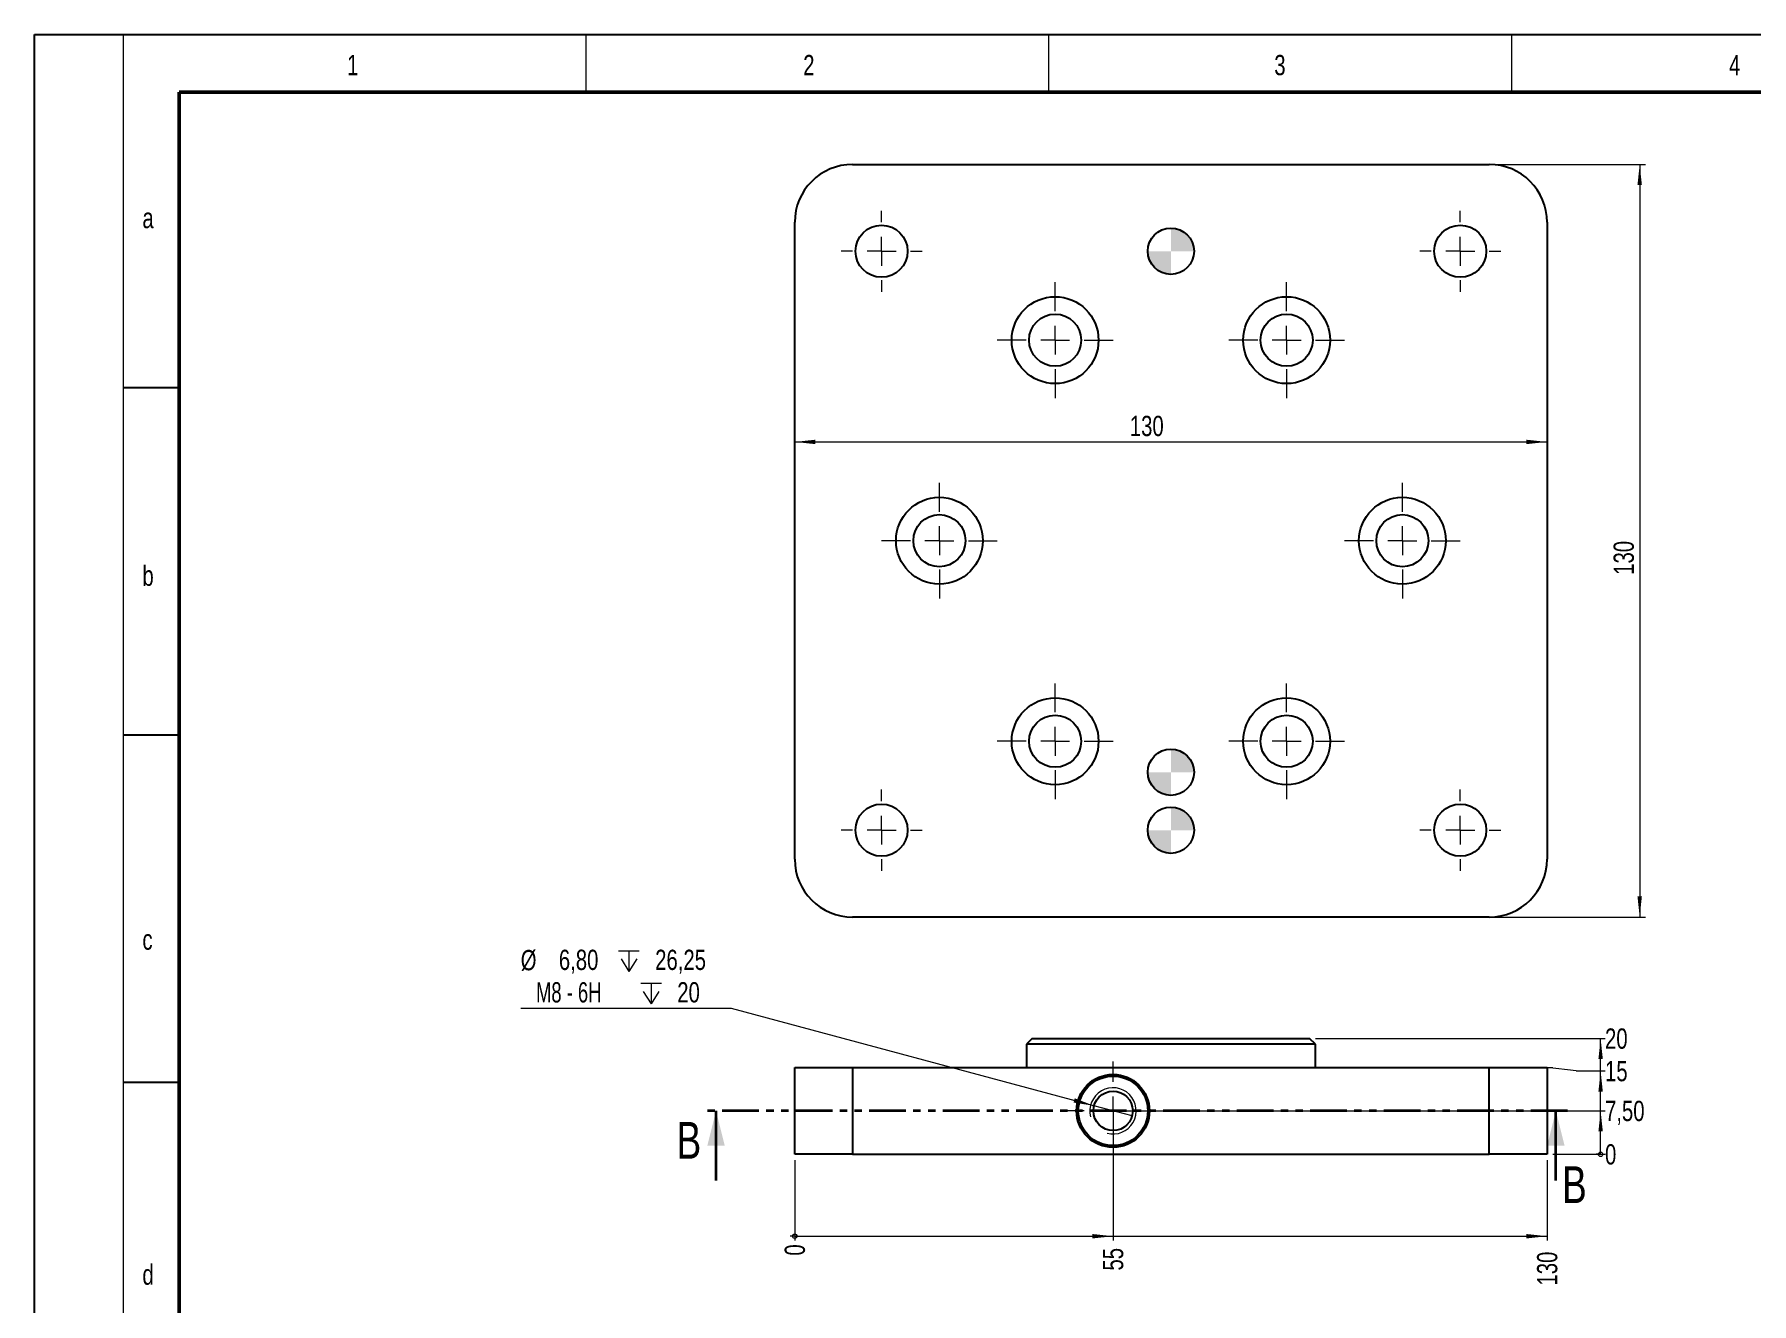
# Model space of a CAD drawing. Header units: millimetres. Extents: x 0 to 594, y 0 to 421.
# Drawn here: x 0 to 296.7, y 201.3 to 420.5 of the extents above; entities that cross this region are included whole.
import ezdxf

# ---------------------------------------------------------------- set-up
doc = ezdxf.new("R2010")
doc.units = ezdxf.units.MM
doc.linetypes.add('PHANTOM', pattern=[12.7, 6.35, -1.27, 1.27, -1.27, 1.27, -1.27])
doc.styles.add('SLDTEXTSTYLE1', font='TXT', dxfattribs={"width": 0.75})
doc.styles.add('SLDTEXTSTYLE2', font='TXT', dxfattribs={"width": 0.678571})
doc.dimstyles.new('SLDDIMSTYLE0', dxfattribs={"dimtxt": 3.5, "dimasz": 0.254, "dimexe": 0, "dimexo": 0.0625, "dimgap": 0.875, "dimtad": 0, "dimtih": 1, "dimtoh": 1, "dimdec": 0, "dimrnd": 1e-09, "dimdsep": 46, "dimtxsty": 'SLDTEXTSTYLE1', "dimblk1": 'ORIGIN', "dimblk2": 'ORIGIN', "dimsah": 1, "dimcen": 0.09, "dimadec": 0, "dimazin": 2, "dimtfac": 1, "dimtdec": 3, "dimtofl": 0, "dimtmove": 0, "dimatfit": 3, "dimldrblk": 'ORIGIN', "dimfxl": 1, "dimfrac": 2, "dimtolj": 1, "dimtzin": 12, "dimarcsym": 0})
doc.dimstyles.new('SLDDIMSTYLE2', dxfattribs={"dimtxt": 3.5, "dimasz": 3.556, "dimexe": 0, "dimexo": 0.0625, "dimgap": 0.875, "dimtad": 0, "dimtih": 1, "dimtoh": 1, "dimrnd": 1e-09, "dimzin": 12, "dimdsep": 46, "dimtxsty": 'SLDTEXTSTYLE1', "dimsah": 1, "dimcen": 0.09, "dimadec": 0, "dimazin": 3, "dimtfac": 1, "dimtdec": 3, "dimtofl": 0, "dimtmove": 0, "dimatfit": 3, "dimfxl": 1, "dimfrac": 2, "dimtolj": 1, "dimtzin": 12, "dimarcsym": 0})
doc.dimstyles.new('SLDDIMSTYLE8', dxfattribs={"dimtxt": 3.5, "dimasz": 3.556, "dimexe": 0, "dimexo": 0.0625, "dimgap": 0.875, "dimtad": 0, "dimtih": 1, "dimtoh": 1, "dimrnd": 1e-09, "dimzin": 12, "dimdsep": 46, "dimtxsty": 'SLDTEXTSTYLE1', "dimblk1": 'NONE', "dimsah": 1, "dimcen": 0, "dimadec": 0, "dimazin": 3, "dimtfac": 1, "dimtdec": 3, "dimtmove": 0, "dimatfit": 3, "dimldrblk": 'NONE', "dimfxl": 1, "dimfrac": 2, "dimtolj": 1, "dimtzin": 12, "dimarcsym": 0})
doc.dimstyles.new('SLDDIMSTYLE9', dxfattribs={"dimtxt": 3.5, "dimasz": 3.556, "dimexe": 0, "dimexo": 0.0625, "dimgap": 0.875, "dimtad": 1, "dimrnd": 1e-09, "dimzin": 12, "dimdsep": 46, "dimtxsty": 'SLDTEXTSTYLE1', "dimsah": 1, "dimcen": 0.09, "dimadec": 0, "dimazin": 3, "dimtfac": 1, "dimtdec": 3, "dimtofl": 0, "dimtmove": 0, "dimatfit": 3, "dimfxl": 1, "dimfrac": 2, "dimtolj": 1, "dimtzin": 12, "dimarcsym": 0})

# ---------------------------------------------------------------- blocks, each defined once
blk = doc.blocks.new('_Origin')
at = {"color": 0, "linetype": 'ByBlock', "lineweight": -2}
blk.add_line((0, 0), (-1, 0), dxfattribs=at)
blk.add_circle((0, 0), 0.5, dxfattribs=at)
blk = doc.blocks.new('_D_22')
at = {"color": 7, "linetype": 'Continuous', "lineweight": 0}
blk.add_line((131.39, 226.05), (131.39, 212.14), dxfattribs=at)
at = {"color": 7, "linetype": 'Continuous', "lineweight": 18, "xscale": 0.762, "yscale": 0.762}
blk.add_blockref('_Origin', (131.39, 212.9), dxfattribs=at)
at = {"color": 7, "linetype": 'Continuous', "lineweight": 18, "insert": (129.65, 209.55), "char_height": 3.5, "attachment_point": 1, "rotation": 90, "style": 'SLDTEXTSTYLE1'}
blk.add_mtext('0', dxfattribs=at)
blk = doc.blocks.new('_D_23')
at = {"color": 7, "linetype": 'Continuous', "lineweight": 0}
for p, q in [((186.39, 233.55), (186.39, 212.14)), ((131.39, 212.9), (186.39, 212.9))]:
    blk.add_line(p, q, dxfattribs=at)
at = {"color": 7, "linetype": 'Continuous', "lineweight": 18}
blk.add_solid([(186.39, 212.9), (182.83, 213.28), (182.83, 212.52)], dxfattribs=at)
at = {"color": 7, "linetype": 'Continuous', "lineweight": 18, "insert": (184.65, 206.97), "char_height": 3.5, "attachment_point": 1, "rotation": 90, "style": 'SLDTEXTSTYLE1'}
blk.add_mtext('55', dxfattribs=at)
blk = doc.blocks.new('_D_24')
at = {"color": 7, "linetype": 'Continuous', "lineweight": 0}
for p, q in [((261.39, 226.05), (261.39, 212.14)), ((186.39, 212.9), (261.39, 212.9))]:
    blk.add_line(p, q, dxfattribs=at)
at = {"color": 7, "linetype": 'Continuous', "lineweight": 18}
blk.add_solid([(261.39, 212.9), (257.83, 213.28), (257.83, 212.52)], dxfattribs=at)
at = {"color": 7, "linetype": 'Continuous', "lineweight": 18, "insert": (259.65, 204.38), "char_height": 3.5, "attachment_point": 1, "rotation": 90, "style": 'SLDTEXTSTYLE1'}
blk.add_mtext('130', dxfattribs=at)
blk = doc.blocks.new('_D_25')
at = {"color": 7, "linetype": 'Continuous', "lineweight": 0}
blk.add_line((262.39, 227.05), (271.4, 227.05), dxfattribs=at)
at = {"color": 7, "linetype": 'Continuous', "lineweight": 18, "xscale": 0.762, "yscale": 0.762}
blk.add_blockref('_Origin', (270.64, 227.05), dxfattribs=at)
at = {"color": 7, "linetype": 'Continuous', "lineweight": 18, "insert": (271.4, 228.79), "char_height": 3.5, "attachment_point": 1, "style": 'SLDTEXTSTYLE1'}
blk.add_mtext('0', dxfattribs=at)
blk = doc.blocks.new('_D_26')
at = {"color": 7, "linetype": 'Continuous', "lineweight": 0}
for p, q in [((187.39, 234.55), (271.4, 234.55)), ((270.64, 227.05), (270.64, 234.55))]:
    blk.add_line(p, q, dxfattribs=at)
at = {"color": 7, "linetype": 'Continuous', "lineweight": 18}
blk.add_solid([(270.64, 234.55), (270.26, 231), (271.02, 231)], dxfattribs=at)
at = {"color": 7, "linetype": 'Continuous', "lineweight": 18, "insert": (271.4, 236.29), "char_height": 3.5, "attachment_point": 1, "style": 'SLDTEXTSTYLE1'}
blk.add_mtext('7,50', dxfattribs=at)
blk = doc.blocks.new('_D_27')
at = {"color": 7, "linetype": 'Continuous', "lineweight": 0}
for p, q in [((266.4, 241.44), (261.4, 242.05)), ((261.4, 242.05), (262.39, 242.05)), ((266.4, 241.44), (271.4, 241.44)), ((270.64, 234.55), (270.64, 241.44))]:
    blk.add_line(p, q, dxfattribs=at)
at = {"color": 7, "linetype": 'Continuous', "lineweight": 18}
blk.add_solid([(270.64, 241.44), (270.26, 237.89), (271.02, 237.89)], dxfattribs=at)
at = {"color": 7, "linetype": 'Continuous', "lineweight": 18, "insert": (271.4, 243.17), "char_height": 3.5, "attachment_point": 1, "style": 'SLDTEXTSTYLE1'}
blk.add_mtext('15', dxfattribs=at)
blk = doc.blocks.new('_D_28')
at = {"color": 7, "linetype": 'Continuous', "lineweight": 0}
for p, q in [((221.36, 247.05), (271.4, 247.05)), ((270.64, 241.44), (270.64, 247.05))]:
    blk.add_line(p, q, dxfattribs=at)
at = {"color": 7, "linetype": 'Continuous', "lineweight": 18}
blk.add_solid([(270.64, 247.05), (270.26, 243.5), (271.02, 243.5)], dxfattribs=at)
at = {"color": 7, "linetype": 'Continuous', "lineweight": 18, "insert": (271.4, 248.79), "char_height": 3.5, "attachment_point": 1, "style": 'SLDTEXTSTYLE1'}
blk.add_mtext('20', dxfattribs=at)
blk = doc.blocks.new('SW_SYMBOL_HOLE_DEPTH')
at = {"color": 0, "linetype": 'Continuous', "lineweight": 18}
for p, q in [((0, 875), (800, 875)), ((400, 875), (400, 75)), ((100, 555), (400, 75)), ((700, 555), (400, 75))]:
    blk.add_line(p, q, dxfattribs=at)
blk = doc.blocks.new('_D_29')
at = {"color": 7, "linetype": 'Continuous', "lineweight": 0}
for p, q in [((120.48, 252.21), (84.04, 252.21)), ((183.1, 235.43), (120.48, 252.21)), ((189.67, 233.67), (183.1, 235.43))]:
    blk.add_line(p, q, dxfattribs=at)
at = {"color": 7, "linetype": 'Continuous', "lineweight": 18}
blk.add_solid([(183.1, 235.43), (179.77, 236.72), (179.57, 235.99)], dxfattribs=at)
at = {"color": 7, "linetype": 'Continuous', "lineweight": 18, "xscale": 0.0044707031, "yscale": 0.0044707031, "zscale": 0.0044707031}
for p in [(100.96, 258.31), (104.77, 252.7)]:
    blk.add_blockref('SW_SYMBOL_HOLE_DEPTH', p, dxfattribs=at)
at = {"color": 7, "linetype": 'Continuous', "lineweight": 18, "char_height": 3.5, "attachment_point": 1}
for s, insert, style in [('%%c', (84.04, 262.34), 'SLDTEXTSTYLE1'), ('6,80', (90.63, 262.39), 'SLDTEXTSTYLE1'), ('26,25', (107.27, 262.39), 'SLDTEXTSTYLE1'), ('M8 - 6H', (86.69, 256.78), 'SLDTEXTSTYLE2'), ('20', (111.09, 256.78), 'SLDTEXTSTYLE1')]:
    blk.add_mtext(s, dxfattribs=dict(at, insert=insert, style=style))
blk = doc.blocks.new('_None')
blk = doc.blocks.new('SW_CENTERMARKSYMBOL_11')
at = {"color": 0, "linetype": 'Continuous', "lineweight": 18}
for p, q in [((0, 5), (0, 8.5)), ((-5, 0), (-8.5, 0)), ((0, 0), (-2.5, 0)), ((0, 0), (0, 2.5)), ((0, 0), (0, -2.5)), ((0, 0), (2.5, 0)), ((5, 0), (8.5, 0)), ((0, -5), (0, -8.5))]:
    blk.add_line(p, q, dxfattribs=at)
blk = doc.blocks.new('_D_30')
at = {"color": 7, "linetype": 'Continuous', "lineweight": 0}
for p, q in [((252.39, 398.04), (278.39, 398.04)), ((277.39, 398.04), (277.39, 268.04)), ((252.39, 268.04), (278.39, 268.04))]:
    blk.add_line(p, q, dxfattribs=at)
at = {"color": 7, "linetype": 'Continuous', "lineweight": 18}
for points in [[(277.39, 398.04), (277.01, 394.48), (277.77, 394.48)], [(277.39, 268.04), (277.77, 271.59), (277.01, 271.59)]]:
    blk.add_solid(points, dxfattribs=at)
at = {"color": 7, "linetype": 'Continuous', "lineweight": 18, "insert": (272.88, 327.15), "char_height": 3.5, "attachment_point": 1, "rotation": 90, "style": 'SLDTEXTSTYLE1'}
blk.add_mtext('130', dxfattribs=at)
blk = doc.blocks.new('_D_31')
at = {"color": 7, "linetype": 'Continuous', "lineweight": 0}
blk.add_line((131.39, 350.1), (261.39, 350.1), dxfattribs=at)
at = {"color": 7, "linetype": 'Continuous', "lineweight": 18}
for points in [[(131.39, 350.1), (134.94, 349.72), (134.94, 350.48)], [(261.39, 350.1), (257.83, 350.48), (257.83, 349.72)]]:
    blk.add_solid(points, dxfattribs=at)
at = {"color": 7, "linetype": 'Continuous', "lineweight": 18, "insert": (189.29, 354.61), "char_height": 3.5, "attachment_point": 1, "style": 'SLDTEXTSTYLE1'}
blk.add_mtext('130', dxfattribs=at)
blk = doc.blocks.new('SW_CENTERMARKSYMBOL_12')
at = {"color": 0, "linetype": 'Continuous', "lineweight": 18}
for p, q in [((0, 5), (0, 10)), ((-5, 0), (-10, 0)), ((0, 0), (-2.5, 0)), ((0, 0), (0, 2.5)), ((0, 0), (0, -2.5)), ((0, 0), (2.5, 0)), ((5, 0), (10, 0)), ((0, -5), (0, -10))]:
    blk.add_line(p, q, dxfattribs=at)
blk = doc.blocks.new('SW_CENTERMARKSYMBOL_13')
at = {"color": 0, "linetype": 'Continuous', "lineweight": 18}
for p, q in [((0, 5), (0, 10)), ((-5, 0), (-10, 0)), ((0, 0), (-2.5, 0)), ((0, 0), (0, 2.5)), ((0, 0), (0, -2.5)), ((0, 0), (2.5, 0)), ((5, 0), (10, 0)), ((0, -5), (0, -10))]:
    blk.add_line(p, q, dxfattribs=at)
blk = doc.blocks.new('SW_CENTERMARKSYMBOL_14')
at = {"color": 0, "linetype": 'Continuous', "lineweight": 18}
for p, q in [((0, 5), (0, 10)), ((-5, 0), (-10, 0)), ((0, 0), (-2.5, 0)), ((0, 0), (0, 2.5)), ((0, 0), (0, -2.5)), ((0, 0), (2.5, 0)), ((5, 0), (10, 0)), ((0, -5), (0, -10))]:
    blk.add_line(p, q, dxfattribs=at)
blk = doc.blocks.new('SW_CENTERMARKSYMBOL_15')
at = {"color": 0, "linetype": 'Continuous', "lineweight": 18}
for p, q in [((0, 5), (0, 10)), ((-5, 0), (-10, 0)), ((0, 0), (-2.5, 0)), ((0, 0), (0, 2.5)), ((0, 0), (0, -2.5)), ((0, 0), (2.5, 0)), ((5, 0), (10, 0)), ((0, -5), (0, -10))]:
    blk.add_line(p, q, dxfattribs=at)
blk = doc.blocks.new('SW_CENTERMARKSYMBOL_16')
at = {"color": 0, "linetype": 'Continuous', "lineweight": 18}
for p, q in [((0, 5), (0, 10)), ((-5, 0), (-10, 0)), ((0, 0), (-2.5, 0)), ((0, 0), (0, 2.5)), ((0, 0), (0, -2.5)), ((0, 0), (2.5, 0)), ((5, 0), (10, 0)), ((0, -5), (0, -10))]:
    blk.add_line(p, q, dxfattribs=at)
blk = doc.blocks.new('SW_CENTERMARKSYMBOL_17')
at = {"color": 0, "linetype": 'Continuous', "lineweight": 18}
for p, q in [((0, 5), (0, 10)), ((-5, 0), (-10, 0)), ((0, 0), (-2.5, 0)), ((0, 0), (0, 2.5)), ((0, 0), (0, -2.5)), ((0, 0), (2.5, 0)), ((5, 0), (10, 0)), ((0, -5), (0, -10))]:
    blk.add_line(p, q, dxfattribs=at)
blk = doc.blocks.new('SW_CENTERMARKSYMBOL_18')
at = {"color": 0, "linetype": 'Continuous', "lineweight": 18}
for p, q in [((0, 5), (0, 7)), ((-5, 0), (-7, 0)), ((0, 0), (-2.5, 0)), ((0, 0), (0, 2.5)), ((0, 0), (0, -2.5)), ((0, 0), (2.5, 0)), ((5, 0), (7, 0)), ((0, -5), (0, -7))]:
    blk.add_line(p, q, dxfattribs=at)
blk = doc.blocks.new('SW_CENTERMARKSYMBOL_19')
at = {"color": 0, "linetype": 'Continuous', "lineweight": 18}
for p, q in [((0, 5), (0, 7)), ((-5, 0), (-7, 0)), ((0, 0), (-2.5, 0)), ((0, 0), (0, 2.5)), ((0, 0), (0, -2.5)), ((0, 0), (2.5, 0)), ((5, 0), (7, 0)), ((0, -5), (0, -7))]:
    blk.add_line(p, q, dxfattribs=at)
blk = doc.blocks.new('SW_CENTERMARKSYMBOL_20')
at = {"color": 0, "linetype": 'Continuous', "lineweight": 18}
for p, q in [((0, 5), (0, 7)), ((-5, 0), (-7, 0)), ((0, 0), (-2.5, 0)), ((0, 0), (0, 2.5)), ((0, 0), (0, -2.5)), ((0, 0), (2.5, 0)), ((5, 0), (7, 0)), ((0, -5), (0, -7))]:
    blk.add_line(p, q, dxfattribs=at)
blk = doc.blocks.new('SW_CENTERMARKSYMBOL_21')
at = {"color": 0, "linetype": 'Continuous', "lineweight": 18}
for p, q in [((0, 5), (0, 7)), ((-5, 0), (-7, 0)), ((0, 0), (-2.5, 0)), ((0, 0), (0, 2.5)), ((0, 0), (0, -2.5)), ((0, 0), (2.5, 0)), ((5, 0), (7, 0)), ((0, -5), (0, -7))]:
    blk.add_line(p, q, dxfattribs=at)
blk = doc.blocks.new('SW_DOWELSYMBOL_3')
at = {"linetype": 'Continuous', "lineweight": 0}
h = blk.add_hatch(color=0, dxfattribs=at)
edge = h.paths.add_edge_path(flags=0)
edge.add_arc((0, 0), 4, 0, 90)
edge.add_line((0, 4), (0, 0))
edge.add_line((0, 0), (4, 0))
h = blk.add_hatch(color=0, dxfattribs=at)
edge = h.paths.add_edge_path(flags=0)
edge.add_arc((0, 0), 4, 180, 270)
edge.add_line((0, -4), (0, 0))
edge.add_line((0, 0), (-4, 0))
at = {"color": 0, "linetype": 'Continuous', "lineweight": 0}
blk.add_circle((0, 0), 4, dxfattribs=at)
blk = doc.blocks.new('SW_DOWELSYMBOL_4')
at = {"linetype": 'Continuous', "lineweight": 0}
h = blk.add_hatch(color=0, dxfattribs=at)
edge = h.paths.add_edge_path(flags=0)
edge.add_arc((0, 0), 4, 0, 90)
edge.add_line((0, 4), (0, 0))
edge.add_line((0, 0), (4, 0))
h = blk.add_hatch(color=0, dxfattribs=at)
edge = h.paths.add_edge_path(flags=0)
edge.add_arc((0, 0), 4, 180, 270)
edge.add_line((0, -4), (0, 0))
edge.add_line((0, 0), (-4, 0))
at = {"color": 0, "linetype": 'Continuous', "lineweight": 0}
blk.add_circle((0, 0), 4, dxfattribs=at)
blk = doc.blocks.new('SW_DOWELSYMBOL_5')
at = {"linetype": 'Continuous', "lineweight": 0}
h = blk.add_hatch(color=0, dxfattribs=at)
edge = h.paths.add_edge_path(flags=0)
edge.add_arc((0, 0), 4, 0, 90)
edge.add_line((0, 4), (0, 0))
edge.add_line((0, 0), (4, 0))
h = blk.add_hatch(color=0, dxfattribs=at)
edge = h.paths.add_edge_path(flags=0)
edge.add_arc((0, 0), 4, 180, 270)
edge.add_line((0, -4), (0, 0))
edge.add_line((0, 0), (-4, 0))
at = {"color": 0, "linetype": 'Continuous', "lineweight": 0}
blk.add_circle((0, 0), 4, dxfattribs=at)

msp = doc.modelspace()

# ---------------------------------------------------------------- linework, layer by layer
at = {"color": 7, "linetype": 'Continuous', "lineweight": 25}
for p, q in [((0.0001678, 0.0000794), (0.0001678, 420.5000794)), ((0.0001678, 420.5000794), (593.9620406, 420.5000794)), ((141.3877551, 398.0369796), (251.3877551, 398.0369796)), ((131.3877551, 278.0369796), (131.3877551, 388.0369796)), ((261.3877551, 388.0369796), (261.3877551, 278.0369796)), ((15.3346271, 359.5000794), (25.0001678, 359.5000794)), ((15.3346271, 299.5000794), (25.0001678, 299.5000794)), ((251.3877551, 268.0369796), (141.3877551, 268.0369796)), ((172.4127551, 247.053126), (171.4127551, 246.053126)), ((172.4127551, 247.053126), (196.3877551, 247.053126)), ((196.3877551, 247.053126), (220.3627551, 247.053126)), ((221.3627551, 246.053126), (220.3627551, 247.053126)), ((171.4127551, 246.053126), (171.4127551, 242.053126)), ((196.3877551, 246.053126), (171.4127551, 246.053126)), ((221.3627551, 246.053126), (196.3877551, 246.053126)), ((221.3627551, 242.053126), (221.3627551, 246.053126)), ((131.3877551, 227.053126), (131.3877551, 242.053126)), ((131.3877551, 242.053126), (141.3877551, 242.053126)), ((141.3877551, 242.053126), (141.3877551, 227.053126)), ((141.3877551, 242.053126), (251.3877551, 242.053126)), ((251.3877551, 227.053126), (251.3877551, 242.053126)), ((251.3877551, 242.053126), (261.3877551, 242.053126)), ((261.3877551, 242.053126), (261.3877551, 227.053126)), ((15.3346271, 239.5000794), (25.0001678, 239.5000794)), ((141.3877551, 227.053126), (131.3877551, 227.053126)), ((141.3877551, 227.053126), (251.3877551, 227.053126)), ((261.3877551, 227.053126), (251.3877551, 227.053126))]:
    msp.add_line(p, q, dxfattribs=at)
at = {"color": 7, "linetype": 'Continuous', "lineweight": 18}
for p, q in [((15.3346271, 420.5000794), (15.3346271, 0.0000794)), ((95.2964514, 420.5000794), (95.2964514, 410.5000794)), ((175.2582758, 420.5000794), (175.2582758, 410.5000794)), ((255.2201001, 420.5000794), (255.2201001, 410.5000794))]:
    msp.add_line(p, q, dxfattribs=at)
at = {"color": 7, "linetype": 'Continuous', "lineweight": 50}
for p, q in [((25.0001678, 10.0000794), (25.0001678, 410.5000794)), ((25.0001678, 410.5000794), (583.9620406, 410.5000794))]:
    msp.add_line(p, q, dxfattribs=at)
at = {"color": 7, "linetype": 'PHANTOM', "lineweight": 35}
msp.add_line((264.9093331, 234.553126), (115.7877551, 234.553126), dxfattribs=at)
at = {"color": 7, "linetype": 'Continuous', "lineweight": 35}
for p, q in [((117.7877551, 222.553126), (117.7877551, 234.553126)), ((262.9093331, 222.553126), (262.9093331, 234.553126))]:
    msp.add_line(p, q, dxfattribs=at)
at = {"color": 7, "linetype": 'Continuous', "lineweight": 25}
for centre, radius in [((146.3877551, 383.0369796), 4.5), ((196.3877551, 383.0369796), 4), ((246.3877551, 383.0369796), 4.5), ((176.3877551, 367.6779957), 7.5), ((216.3877551, 367.6779957), 7.5), ((176.3877551, 367.6779957), 4.5), ((216.3877551, 367.6779957), 4.5), ((156.3877551, 333.0369796), 7.5), ((236.3877551, 333.0369796), 7.5), ((156.3877551, 333.0369796), 4.5), ((236.3877551, 333.0369796), 4.5), ((176.3877551, 298.3959634), 7.5), ((216.3877551, 298.3959634), 7.5), ((176.3877551, 298.3959634), 4.5), ((216.3877551, 298.3959634), 4.5), ((196.3877551, 293.0369796), 4), ((146.3877551, 283.0369796), 4.5), ((196.3877551, 283.0369796), 4), ((246.3877551, 283.0369796), 4.5), ((186.3877551, 234.553126), 6.3), ((186.3877551, 234.553126), 6), ((186.3877551, 234.553126), 3.4)]:
    msp.add_circle(centre, radius, dxfattribs=at)
for centre, start, end in [((141.3877551, 388.0369796), 90, 180), ((251.3877551, 388.0369796), 0, 90), ((141.3877551, 278.0369796), 180, 270), ((251.3877551, 278.0369796), 270, 0)]:
    msp.add_arc(centre, 10, start, end, dxfattribs=at)
at = {"color": 7, "linetype": 'Continuous', "lineweight": 18}
msp.add_arc((186.3877551, 234.553126), 4, 255, 195, dxfattribs=at)
at = {"color": 7, "linetype": 'Continuous', "lineweight": 35}
for points in [[(117.7877551, 234.553126), (116.2877551, 228.553126), (119.2877551, 228.553126)], [(262.9093331, 234.553126), (261.4093331, 228.553126), (264.4093331, 228.553126)]]:
    msp.add_solid(points, dxfattribs=at)

# ---------------------------------------------------------------- block references
at = {"color": 7, "linetype": 'Continuous', "lineweight": 0}
for name, p in [('SW_CENTERMARKSYMBOL_18', (146.3877551, 383.0369796)), ('SW_CENTERMARKSYMBOL_19', (246.3877551, 383.0369796)), ('SW_DOWELSYMBOL_4', (196.3877551, 383.0369796)), ('SW_CENTERMARKSYMBOL_17', (176.3877551, 367.6779957)), ('SW_CENTERMARKSYMBOL_16', (216.3877551, 367.6779957)), ('SW_CENTERMARKSYMBOL_15', (156.3877551, 333.0369796)), ('SW_CENTERMARKSYMBOL_12', (236.3877551, 333.0369796)), ('SW_CENTERMARKSYMBOL_13', (176.3877551, 298.3959634)), ('SW_CENTERMARKSYMBOL_14', (216.3877551, 298.3959634)), ('SW_DOWELSYMBOL_3', (196.3877551, 293.0369796)), ('SW_CENTERMARKSYMBOL_21', (146.3877551, 283.0369796)), ('SW_CENTERMARKSYMBOL_20', (246.3877551, 283.0369796)), ('SW_DOWELSYMBOL_5', (196.3877551, 283.0369796)), ('SW_CENTERMARKSYMBOL_11', (186.3877551, 234.553126))]:
    msp.add_blockref(name, p, dxfattribs=at)

# ---------------------------------------------------------------- texts
at = {"color": 7, "linetype": 'Continuous', "lineweight": 0, "char_height": 3.5, "attachment_point": 1, "style": 'SLDTEXTSTYLE1'}
for s, insert in [('1', (54.0415715, 416.9445118)), ('2', (132.8553951, 416.9445118)), ('3', (214.2522239, 416.9445118)), ('4', (292.8324781, 416.9445118)), ('a', (18.6747776, 390.5255785)), ('b', (18.6747776, 328.7396375)), ('c', (18.6747776, 265.882264)), ('d', (18.6747776, 208.0249089))]:
    msp.add_mtext(s, dxfattribs=dict(at, insert=insert))
at = {"color": 7, "linetype": 'Continuous', "char_height": 6.35, "attachment_point": 1, "style": 'SLDTEXTSTYLE1'}
for insert in [(110.9800289, 232.640503), (263.9906286, 224.9745518)]:
    msp.add_mtext('B', dxfattribs=dict(at, insert=insert))

# ---------------------------------------------------------------- dimensions: what is measured, and where the dimension line sits
at = {"color": 7, "linetype": 'Continuous', "lineweight": 18}
dim = msp.add_linear_dim(base=(277.3877551, 268.0369796), p1=(251.3877551, 398.0369796), p2=(251.3877551, 268.0369796), angle=90, dimstyle='SLDDIMSTYLE9', dxfattribs=at)
dim.commit()
dim.dimension.update_dxf_attribs({"geometry": '_D_30', "text_midpoint": (277.3877551, 331.0276738), "dimtype": 160})
dim = msp.add_linear_dim(base=(261.3877551, 350.098625), p1=(131.3877551, 388.0369796), p2=(261.3877551, 388.0369796), dimstyle='SLDDIMSTYLE9', dxfattribs=at)
dim.commit()
dim.dimension.update_dxf_attribs({"geometry": '_D_31', "text_midpoint": (193.1683422, 350.098625), "dimtype": 160})
dim = msp.add_diameter_dim_2p(p1=(189.6719029, 233.6731413), p2=(183.1036073, 235.4331108), text='<> {\\fGDT;x} 26,25\\PM8 - 6H {\\fGDT;x} 20\\P', dimstyle='SLDDIMSTYLE8', dxfattribs=at)
dim.commit()
dim.dimension.update_dxf_attribs({"geometry": '_D_29', "text_midpoint": (101.4670139, 257.8232945), "dimtype": 163})
for feature_location, offset, dtype, origin, dimstyle, picture, middle in [((220.3627551, 247.053126), (51.0386355, 0), 0, (261.3877551, 227.053126), 'SLDDIMSTYLE2', '_D_28', (273.9875018, 247.053126)), ((261.3877551, 242.053126), (10.0136355, -0.6118125), 0, (261.3877551, 227.053126), 'SLDDIMSTYLE2', '_D_27', (273.9875018, 241.4413135)), ((186.3877551, 234.553126), (0, -22.4128927), 1, (131.3877551, 227.053126), 'SLDDIMSTYLE2', '_D_23', (186.3877551, 209.5541221)), ((186.3877551, 234.553126), (85.0136355, 0), 0, (261.3877551, 227.053126), 'SLDDIMSTYLE2', '_D_26', (275.9270851, 234.553126)), ((261.387755102, 227.0531260255), (10.0136355021, 0), 0, (261.387755102, 227.0531260255), 'SLDDIMSTYLE0', '_D_25', (272.6944462008, 227.0531260255)), ((131.387755102, 227.0531260255), (0, -14.9128927053), 1, (131.387755102, 227.0531260255), 'SLDDIMSTYLE0', '_D_22', (131.387755102, 210.8471777234)), ((261.3877551, 227.053126), (0, -14.9128927), 1, (131.3877551, 227.053126), 'SLDDIMSTYLE2', '_D_24', (261.3877551, 208.2610666))]:
    dim = msp.add_ordinate_dim(feature_location=feature_location, offset=offset, dtype=dtype, origin=origin, dimstyle=dimstyle, dxfattribs=at)
    dim.commit()
    dim.dimension.update_dxf_attribs({"geometry": picture, "text_midpoint": middle})

doc.saveas('drawing.dxf')
